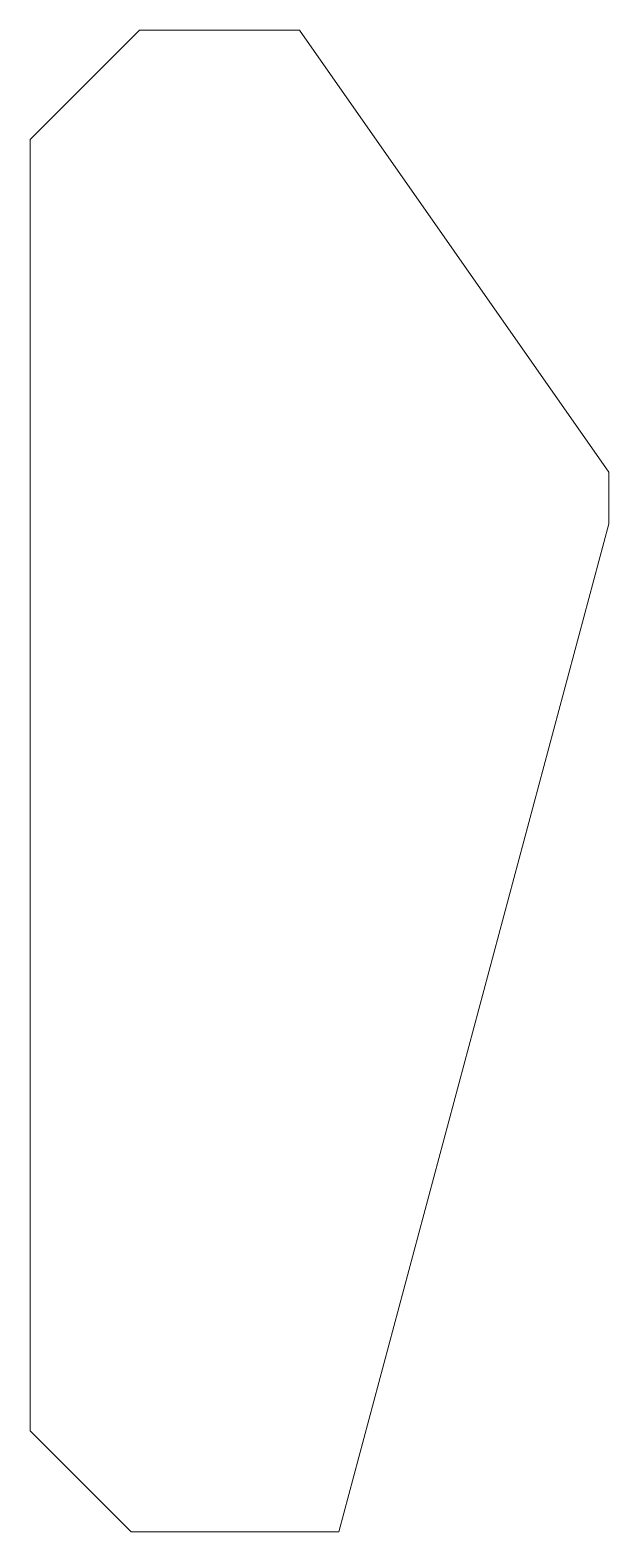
# Model space of a CAD drawing. Header units: millimetres. Extents: x 0.3 to 30, y 0 to 76.9.
import ezdxf

# ---------------------------------------------------------------- set-up
doc = ezdxf.new("R2010")
doc.units = ezdxf.units.MM
doc.layers.add('noname', color=7, linetype='CONTINUOUS', lineweight=0)

msp = doc.modelspace()

# ---------------------------------------------------------------- linework, layer by layer
at = {"layer": 'noname'}
for p, q in [((5.902, 76.917), (0.303, 71.319)), ((14.1, 76.917), (5.902, 76.917)), ((29.955, 54.273), (14.1, 76.917)), ((0.303, 71.319), (0.303, 5.176)), ((29.955, 51.627), (29.955, 54.273)), ((16.122, 0), (29.955, 51.627)), ((0.303, 5.176), (5.479, 0)), ((5.479, 0), (16.122, 0))]:
    msp.add_line(p, q, dxfattribs=at)

doc.saveas('drawing.dxf')
